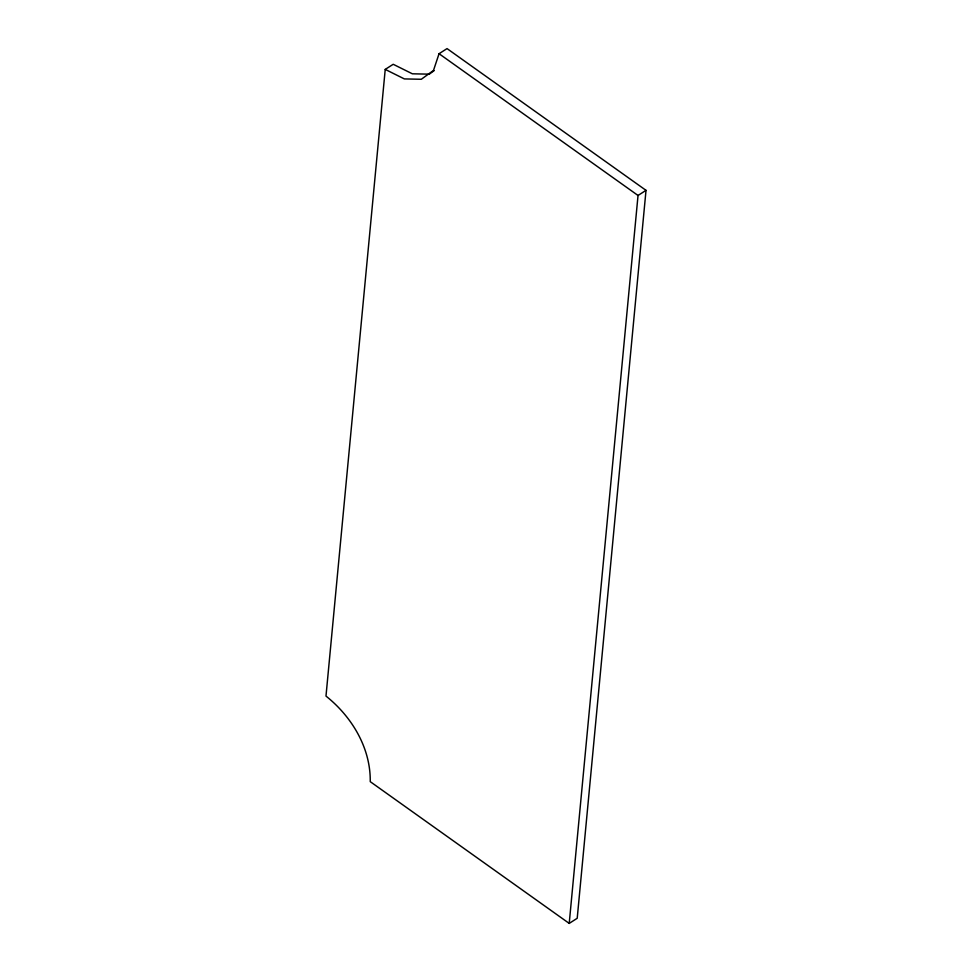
<?xml version="1.0" encoding="UTF-8"?>
<svg xmlns="http://www.w3.org/2000/svg" width="972" height="972" viewBox="0 0 972 972"><rect width="100%" height="100%" fill="white"/><g stroke="black" fill="none" stroke-linecap="round" stroke-linejoin="round"><path stroke-width="1.46" d="M385.228 69.401L325.985 696.086C351.84 716.68 370.721 747.918 370.247 781.658L569.215 923.4L577.21 918.285L646.016 190.342L447.047 48.6L439.052 53.715L433.488 70.434L421.301 79.279L404.352 78.914L385.228 69.401L393.21 64.286L412.347 73.799L429.296 74.164L434.168 70.616M569.215 923.4L638.033 195.469L646.016 190.342M439.052 53.715L638.033 195.469"/></g></svg>
